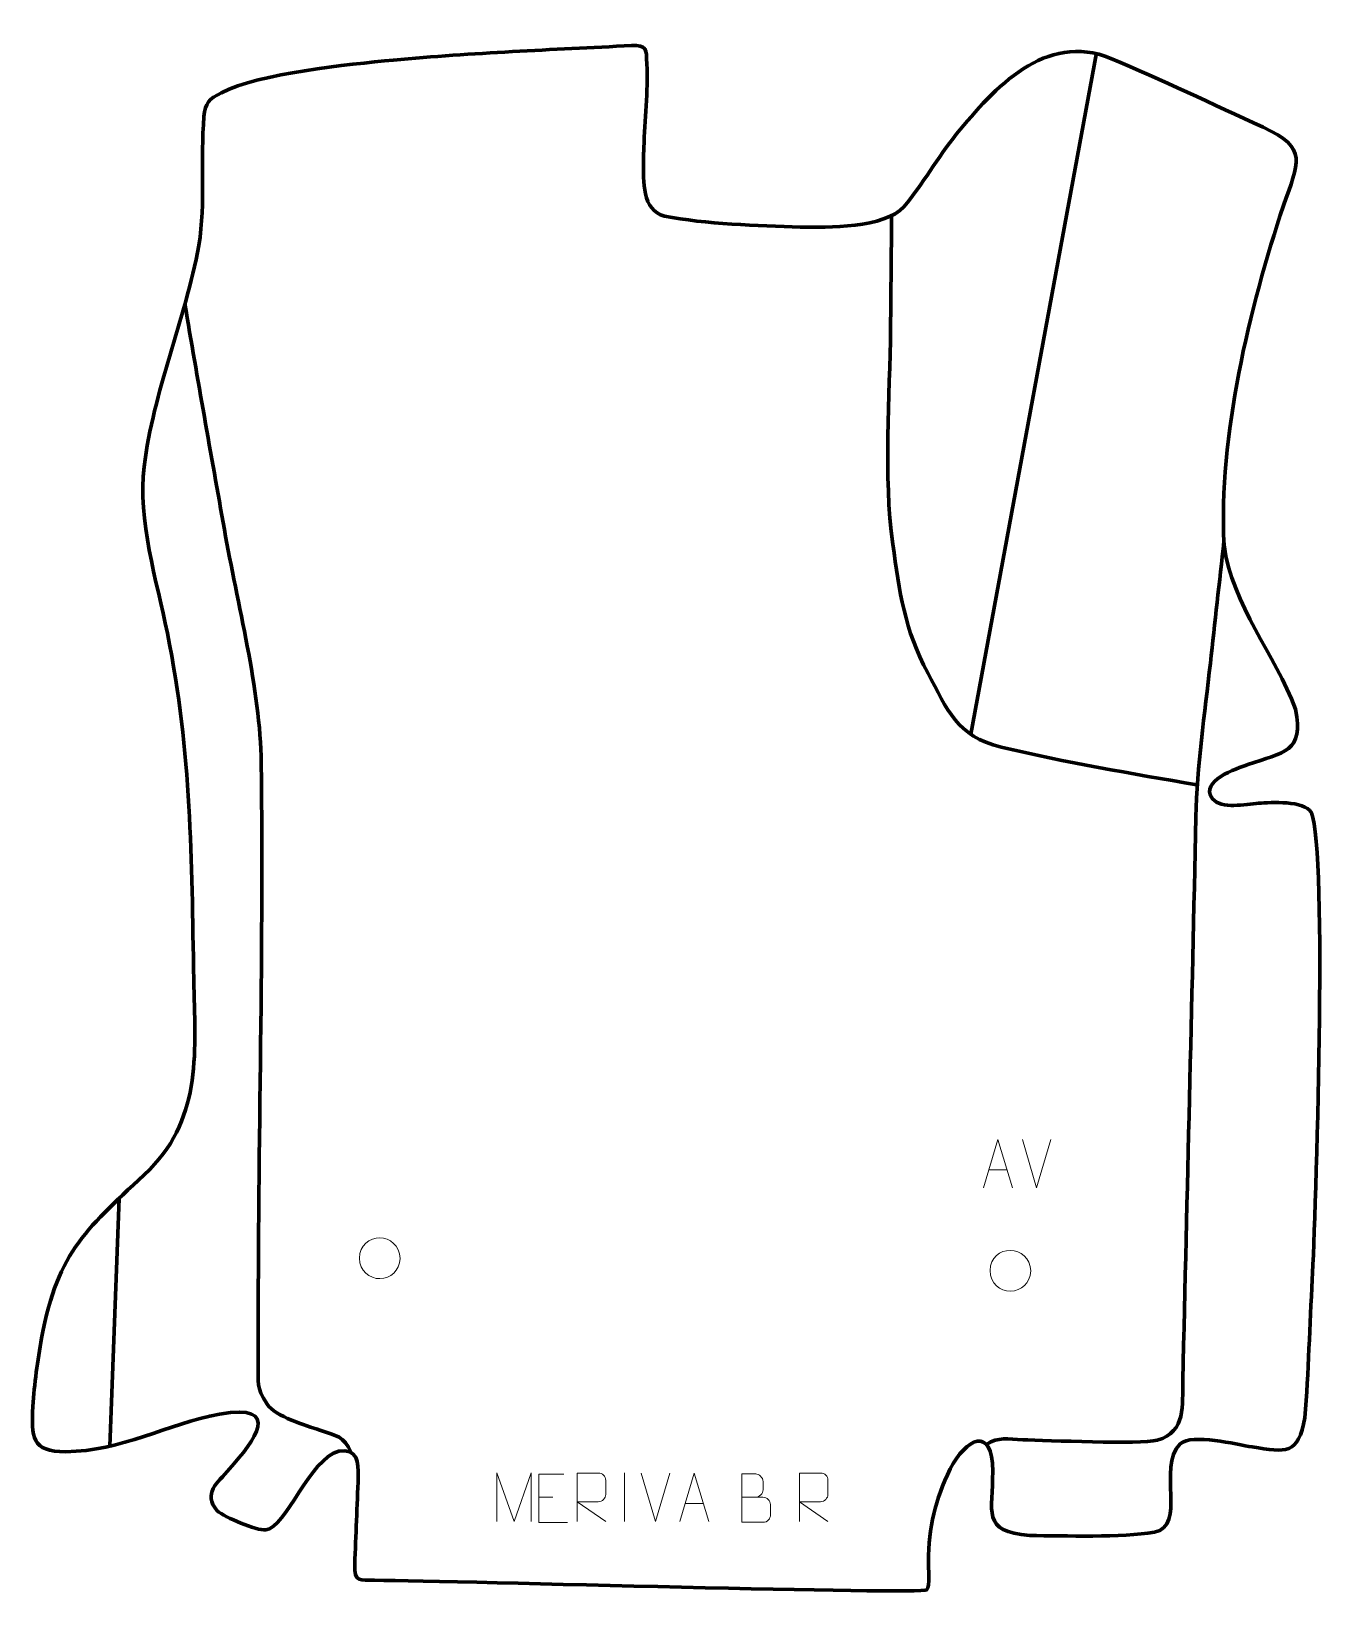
# Model space of a CAD drawing. Header units: millimetres. Extents: x -332 to 336, y -409 to 397.
import ezdxf

# ---------------------------------------------------------------- set-up
doc = ezdxf.new("R2010")
doc.units = ezdxf.units.MM
doc.header["$MEASUREMENT"] = 0
for name, color, linetype in [('layer 1', 7, 'Continuous'), ('layer 2', 7, 'Continuous'), ('layer 3', 7, 'Continuous')]:
    doc.layers.add(name, color=color, linetype=linetype)

msp = doc.modelspace()

# ---------------------------------------------------------------- linework, layer by layer
at = {"layer": 'layer 1', "color": 250, "lineweight": 9}
for points, knots in [([(158.7985, -199.3281), (158.7985, -199.3281), (166.1695, -174.3746), (166.1695, -174.3746), (166.1695, -174.3746), (166.1695, -174.3746), (173.7394, -199.3281), (173.7394, -199.3281)], [0, 0, 0, 0, 0.33333333, 0.33333333, 0.33333333, 0.33333333, 1, 1, 1, 1]), ([(-163.1232, -235.6013), (-163.0525, -228.9609), (-157.7785, -225.1149), (-152.6232, -225.2119), (-152.6232, -225.2119), (-147.4679, -225.1149), (-142.1939, -229.1783), (-142.1232, -235.8187), (-142.1232, -235.8187), (-142.4934, -242.148), (-146.9353, -246.1787), (-152.6232, -246.2081), (-152.6232, -246.2081), (-157.7785, -246.3051), (-163.0525, -242.2417), (-163.1232, -235.6013)], [0, 0, 0, 0, 0.2, 0.2, 0.2, 0.2, 0.4, 0.4, 0.4, 0.4, 0.6, 0.6, 0.6, 0.6, 1, 1, 1, 1]), ([(162.1354, -242.0257), (162.2061, -235.3853), (167.4801, -231.5393), (172.6354, -231.6363), (172.6354, -231.6363), (177.7907, -231.5393), (183.0647, -235.6027), (183.1354, -242.2431), (183.1354, -242.2431), (182.7652, -248.5724), (178.3233, -252.6031), (172.6354, -252.6325), (172.6354, -252.6325), (167.4801, -252.7295), (162.2061, -248.6661), (162.1354, -242.0257)], [0, 0, 0, 0, 0.2, 0.2, 0.2, 0.2, 0.4, 0.4, 0.4, 0.4, 0.6, 0.6, 0.6, 0.6, 1, 1, 1, 1]), ([(-92.2607, -371.4303), (-92.2607, -371.4303), (-92.2607, -346.4724), (-92.2607, -346.4724), (-92.2607, -346.4724), (-92.2607, -346.4724), (-83.3356, -371.4303), (-83.3356, -371.4303), (-83.3356, -371.4303), (-83.3356, -371.4303), (-74.5757, -346.4729), (-74.5757, -346.4729), (-74.5757, -346.4729), (-74.5757, -346.4729), (-74.5757, -371.4303), (-74.5757, -371.4303)], [0, 0, 0, 0, 0.2, 0.2, 0.2, 0.2, 0.4, 0.4, 0.4, 0.4, 0.6, 0.6, 0.6, 0.6, 1, 1, 1, 1]), ([(-50.7502, -371.4281), (-50.7502, -371.4281), (-50.7502, -346.4746), (-50.7502, -346.4746), (-50.7502, -346.4746), (-47.1554, -346.4746), (-43.5599, -346.4746), (-39.9647, -346.4746), (-39.9647, -346.4746), (-37.6394, -346.5123), (-36.0821, -348.0023), (-36.0862, -350.3687), (-36.0862, -350.3687), (-36.0866, -352.4042), (-36.0866, -355.4636), (-36.0862, -357.4996), (-36.0862, -357.4996), (-36.0927, -359.3751), (-37.905, -361.3169), (-39.9145, -361.336), (-39.9145, -361.336), (-39.9145, -361.336), (-50.7502, -361.336), (-50.7502, -361.336), (-50.7502, -361.336), (-50.7502, -361.336), (-36.0955, -371.4281), (-36.0955, -371.4281)], [0, 0, 0, 0, 0.125, 0.125, 0.125, 0.125, 0.25, 0.25, 0.25, 0.25, 0.375, 0.375, 0.375, 0.375, 0.5, 0.5, 0.5, 0.5, 0.625, 0.625, 0.625, 0.625, 0.75, 0.75, 0.75, 0.75, 1, 1, 1, 1]), ([(2.1113, -371.4281), (2.1113, -371.4281), (9.4823, -346.4746), (9.4823, -346.4746), (9.4823, -346.4746), (9.4823, -346.4746), (17.0522, -371.4281), (17.0522, -371.4281)], [0, 0, 0, 0, 0.33333333, 0.33333333, 0.33333333, 0.33333333, 1, 1, 1, 1]), ([(63.8873, -371.4284), (63.8873, -371.4284), (63.8873, -346.4749), (63.8873, -346.4749), (63.8873, -346.4749), (67.4821, -346.4749), (71.0776, -346.4749), (74.6728, -346.4749), (74.6728, -346.4749), (76.9981, -346.5126), (78.5554, -348.0026), (78.5513, -350.369), (78.5513, -350.369), (78.5509, -352.4045), (78.5509, -355.4639), (78.5513, -357.4999), (78.5513, -357.4999), (78.5448, -359.3754), (76.7325, -361.3172), (74.723, -361.3363), (74.723, -361.3363), (74.723, -361.3363), (63.8873, -361.3363), (63.8873, -361.3363), (63.8873, -361.3363), (63.8873, -361.3363), (78.542, -371.4284), (78.542, -371.4284)], [0, 0, 0, 0, 0.125, 0.125, 0.125, 0.125, 0.25, 0.25, 0.25, 0.25, 0.375, 0.375, 0.375, 0.375, 0.5, 0.5, 0.5, 0.5, 0.625, 0.625, 0.625, 0.625, 0.75, 0.75, 0.75, 0.75, 1, 1, 1, 1]), ([(-57.7124, -347.0717), (-57.7124, -347.0717), (-70.5863, -347.0717), (-70.5863, -347.0717), (-70.5863, -347.0717), (-70.5863, -347.0717), (-70.5863, -372.0253), (-70.5863, -372.0253), (-70.5863, -372.0253), (-70.5863, -372.0253), (-55.7205, -372.0253), (-55.7205, -372.0253)], [0, 0, 0, 0, 0.25, 0.25, 0.25, 0.25, 0.5, 0.5, 0.5, 0.5, 1, 1, 1, 1]), ([(34.1492, -358.9517), (37.7878, -358.9513), (41.3749, -358.9513), (45.0143, -358.9517), (45.0143, -358.9517), (46.9897, -358.969), (48.9133, -360.7051), (48.9133, -362.7547), (48.9133, -362.7547), (48.9129, -363.8833), (48.9129, -366.9327), (48.9133, -368.0616), (48.9133, -368.0616), (48.9309, -369.9195), (47.3888, -371.9334), (45.0673, -371.9165), (45.0673, -371.9165), (41.4275, -371.9161), (37.7881, -371.9161), (34.1492, -371.9165), (34.1492, -371.9165), (34.1492, -363.5982), (34.1492, -355.2804), (34.1492, -346.9629), (34.1492, -346.9629), (36.5229, -346.9629), (38.897, -346.9629), (41.2712, -346.9629), (41.2712, -346.9629), (42.952, -346.9453), (45.0488, -348.8558), (45.0665, -350.8182), (45.0665, -350.8182), (45.0661, -352.8843), (45.0661, -353.0303), (45.0665, -355.0968), (45.0665, -355.0968), (45.0838, -357.1629), (43.2293, -358.969), (41.2193, -358.9517)], [0, 0, 0, 0, 0.09090909, 0.09090909, 0.09090909, 0.09090909, 0.18181818, 0.18181818, 0.18181818, 0.18181818, 0.27272727, 0.27272727, 0.27272727, 0.27272727, 0.36363636, 0.36363636, 0.36363636, 0.36363636, 0.45454545, 0.45454545, 0.45454545, 0.45454545, 0.54545455, 0.54545455, 0.54545455, 0.54545455, 0.63636364, 0.63636364, 0.63636364, 0.63636364, 0.72727273, 0.72727273, 0.72727273, 0.72727273, 0.81818182, 0.81818182, 0.81818182, 0.81818182, 1, 1, 1, 1])]:
    msp.add_open_spline(points, degree=3, knots=knots, dxfattribs=at)
for points in [[(186.158, -199.3354), (186.158, -199.3354), (178.8362, -174.3818), (178.8362, -174.3818)], [(193.4799, -174.3818), (193.4799, -174.3818), (186.1581, -199.3354), (186.1581, -199.3354)], [(161.5211, -190.0787), (161.5211, -190.0787), (171.0168, -190.0787), (171.0168, -190.0787)], [(-26.4182, -346.4643), (-26.4182, -346.4643), (-26.4182, -371.4384), (-26.4182, -371.4384)], [(-10.4182, -371.4282), (-10.4182, -371.4282), (-17.74, -346.4746), (-17.74, -346.4746)], [(-3.0963, -346.4746), (-3.0963, -346.4746), (-10.4181, -371.4282), (-10.4181, -371.4282)], [(-70.5863, -358.9514), (-70.5863, -358.9514), (-63.4182, -358.9514), (-63.4182, -358.9514)], [(4.8339, -362.1787), (4.8339, -362.1787), (14.3296, -362.1787), (14.3296, -362.1787)]]:
    msp.add_open_spline(points, degree=3, dxfattribs=at)
at = {"layer": 'layer 2', "color": 140, "lineweight": 158}
for points in [[(152.2128, 34.7413), (152.2128, 34.7413), (217.0524, 386.1761), (217.0524, 386.1761)], [(-291.9054, -332.6413), (-291.9054, -332.6413), (-287.0986, -204.8233), (-287.0986, -204.8233)]]:
    msp.add_open_spline(points, degree=3, dxfattribs=at)
for points, knots in [([(268.8446, 8.4921), (235.4681, 14.4433), (200.7572, 20.067), (167.8679, 28.039), (167.8679, 28.039), (144.8881, 33.609), (140.2973, 47.155), (129.9861, 66.3555), (129.9861, 66.3555), (118.0289, 88.6213), (115.4312, 108.1369), (111.9902, 132.7871), (111.9902, 132.7871), (107.0919, 167.8798), (110.4796, 208.7436), (110.8395, 244.4154), (110.8395, 244.4154), (111.0178, 263.6712), (111.1962, 282.9269), (111.3745, 302.1827)], [0, 0, 0, 0, 0.16666667, 0.16666667, 0.16666667, 0.16666667, 0.33333333, 0.33333333, 0.33333333, 0.33333333, 0.5, 0.5, 0.5, 0.5, 0.66666667, 0.66666667, 0.66666667, 0.66666667, 1, 1, 1, 1]), ([(-167.3973, -335.8811), (-171.0471, -327.5054), (-174.9008, -327.213), (-183.4785, -324.3663), (-183.4785, -324.3663), (-190.7893, -321.94), (-206.4464, -317.3781), (-210.7346, -310.9286), (-210.7346, -310.9286), (-216.6043, -302.1006), (-215.2216, -300.1459), (-215.2812, -289.7813), (-215.2812, -289.7813), (-215.719, -186.5758), (-212.4826, -83.2672), (-213.7502, 19.892), (-213.7502, 19.892), (-214.2119, 57.4558), (-226.1081, 102.5699), (-232.7882, 140.2645), (-232.7882, 140.2645), (-239.6663, 179.0751), (-246.651, 217.8584), (-253.1357, 256.7381)], [0, 0, 0, 0, 0.14285714, 0.14285714, 0.14285714, 0.14285714, 0.28571429, 0.28571429, 0.28571429, 0.28571429, 0.42857143, 0.42857143, 0.42857143, 0.42857143, 0.57142857, 0.57142857, 0.57142857, 0.57142857, 0.71428571, 0.71428571, 0.71428571, 0.71428571, 1, 1, 1, 1]), ([(160.2887, -331.7791), (166.3542, -327.6286), (171.5837, -329.0781), (178.9838, -329.3007), (178.9838, -329.3007), (191.4478, -329.6758), (239.4861, -331.7574), (248.4144, -329.5705), (248.4144, -329.5705), (263.5369, -324.9459), (261.2579, -311.6881), (261.5613, -298.5816), (261.5613, -298.5816), (263.8163, -201.6999), (266.2329, -104.8768), (268.3513, -7.9856), (268.3513, -7.9856), (268.9119, 17.6542), (272.9512, 45.5994), (275.8052, 71.3006), (275.8052, 71.3006), (278.1301, 92.2361), (280.4569, 113.1715), (282.7796, 134.1073)], [0, 0, 0, 0, 0.14285714, 0.14285714, 0.14285714, 0.14285714, 0.28571429, 0.28571429, 0.28571429, 0.28571429, 0.42857143, 0.42857143, 0.42857143, 0.42857143, 0.57142857, 0.57142857, 0.57142857, 0.57142857, 0.71428571, 0.71428571, 0.71428571, 0.71428571, 1, 1, 1, 1])]:
    msp.add_open_spline(points, degree=3, knots=knots, dxfattribs=at)
at = {"layer": 'layer 3', "color": 242, "lineweight": 158}
msp.add_open_spline([(141.5441, -344.3843), (149.7746, -328.8793), (163.3737, -321.3958), (163.5273, -345.6624), (163.5273, -345.6624), (163.659, -366.4429), (157.3356, -376.6865), (182.6565, -378.765), (182.6565, -378.765), (200.6541, -378.7422), (230.1745, -380.0087), (246.9017, -376.9823), (246.9017, -376.9823), (263.652, -373.9517), (248.2888, -344.0506), (260.1476, -331.4773), (260.1476, -331.4773), (266.5069, -325.8782), (289.1467, -331.7899), (297.3878, -333.0354), (297.3878, -333.0354), (314.9531, -335.6904), (321.1098, -337.3423), (324.5769, -317.9582), (324.5769, -317.9582), (326.4179, -294.5007), (327.0489, -270.1602), (328.3416, -246.5711), (328.3416, -246.5711), (330.0684, -215.4232), (336.3302, -25.7322), (327.946, -5.8658), (327.946, -5.8658), (323.8959, 0.7602), (307.3802, -0.5681), (300.6691, -0.9533), (300.6691, -0.9533), (293.9304, -1.3402), (281.4379, -4.2339), (276.9666, 1.3909), (276.9666, 1.3909), (269.6848, 10.5518), (289.6174, 17.0593), (295.1007, 18.9637), (295.1007, 18.9637), (313.4061, 25.3213), (324.4315, 25.3976), (319.7076, 47.6381), (319.7076, 47.6381), (309.2764, 75.7529), (286.9043, 101.3453), (282.8691, 132.2481), (282.8691, 132.2481), (279.9764, 187.8875), (295.892, 254.7861), (313.5285, 307.4314), (313.5285, 307.4314), (321.1059, 329.5106), (326.6807, 336.9951), (302.9589, 347.8502), (302.9589, 347.8502), (277.0958, 359.6852), (250.6134, 372.2661), (224.4934, 383.2868), (224.4934, 383.2868), (190.6997, 397.3195), (164.2861, 368.0236), (144.9354, 344.341), (144.9354, 344.341), (134.8955, 331.9416), (127.6214, 318.6611), (117.7529, 306.7382), (117.7529, 306.7382), (107.9675, 295.9088), (78.1476, 295.8598), (64.2734, 296.3107), (64.2734, 296.3107), (42.5272, 297.0177), (15.221, 297.7495), (-5.8266, 302.003), (-5.8266, 302.003), (-17.332, 304.8285), (-16.6209, 320.3946), (-16.5866, 329.7234), (-16.5866, 329.7234), (-16.571, 332.2505), (-16.5289, 334.7595), (-16.4424, 337.2853), (-16.4424, 337.2853), (-15.8665, 351.7038), (-14.2099, 366.0374), (-14.8525, 380.5538), (-14.8525, 380.5538), (-15.1863, 388.0937), (-14.7957, 390.3632), (-22.8001, 389.9482), (-22.8001, 389.9482), (-63.6809, 387.8285), (-104.8267, 386.2464), (-145.5738, 382.4408), (-145.5738, 382.4408), (-168.9551, 380.2588), (-214.5559, 375.7066), (-234.313, 365.6123), (-234.313, 365.6123), (-240.8098, 362.2929), (-242.6901, 360.4095), (-243.3001, 353.2788), (-243.3001, 353.2788), (-245.219, 330.8489), (-242.4056, 309.6016), (-245.8998, 286.8456), (-245.8998, 286.8456), (-253.2635, 248.0826), (-269.3111, 211.8389), (-274.1807, 172.6691), (-274.1807, 172.6691), (-277.5306, 145.7237), (-267.6442, 113.4674), (-262.1907, 86.8581), (-262.1907, 86.8581), (-249.5303, 23.7702), (-249.7768, -28.6242), (-248.567, -92.1205), (-248.567, -92.1205), (-247.8712, -127.759), (-244.0553, -162.2346), (-271.2637, -189.8169), (-271.2637, -189.8169), (-303.3442, -220.4612), (-318.3103, -230.7892), (-327.1634, -276.8749), (-327.1634, -276.8749), (-328.9508, -288.6461), (-330.8874, -300.2976), (-331.532, -312.215), (-331.532, -312.215), (-332.3662, -327.6378), (-332.3797, -335.6322), (-314.558, -335.4791), (-314.558, -335.4791), (-285.8982, -335.2327), (-262.4635, -321.3393), (-235.2124, -316.0625), (-235.2124, -316.0625), (-202.603, -310.4361), (-217.1656, -329.7666), (-230.0897, -344.3643), (-230.0897, -344.3643), (-236.8242, -351.971), (-243.8639, -356.5896), (-236.5619, -366.0692), (-236.5619, -366.0692), (-232.1723, -369.293), (-216.5247, -376.3356), (-211.4109, -375.7911), (-211.4109, -375.7911), (-201.116, -374.6949), (-188.6326, -339.1009), (-173.814, -335.1704), (-173.814, -335.1704), (-164.0444, -333.6292), (-163.5737, -340.9493), (-163.7341, -348.3729), (-163.7341, -348.3729), (-164.3032, -363.4881), (-164.9435, -378.5759), (-165.5529, -393.6857), (-165.5529, -393.6857), (-165.9298, -403.0313), (-162.5799, -401.7054), (-155.3193, -401.7837), (-155.3193, -401.7837), (-110.2558, -402.27), (127.0981, -409.2752), (129.5135, -406.7707), (129.5135, -406.7707), (131.2272, -404.9938), (130.3694, -395.0049), (130.4024, -392.2096), (130.4024, -392.2096), (130.6125, -374.3944), (133.7194, -360.4028), (141.5441, -344.3843)], degree=3, knots=[0, 0, 0, 0, 0.0212766, 0.0212766, 0.0212766, 0.0212766, 0.04255319, 0.04255319, 0.04255319, 0.04255319, 0.06382979, 0.06382979, 0.06382979, 0.06382979, 0.08510638, 0.08510638, 0.08510638, 0.08510638, 0.10638298, 0.10638298, 0.10638298, 0.10638298, 0.12765957, 0.12765957, 0.12765957, 0.12765957, 0.14893617, 0.14893617, 0.14893617, 0.14893617, 0.17021277, 0.17021277, 0.17021277, 0.17021277, 0.19148936, 0.19148936, 0.19148936, 0.19148936, 0.21276596, 0.21276596, 0.21276596, 0.21276596, 0.23404255, 0.23404255, 0.23404255, 0.23404255, 0.25531915, 0.25531915, 0.25531915, 0.25531915, 0.27659574, 0.27659574, 0.27659574, 0.27659574, 0.29787234, 0.29787234, 0.29787234, 0.29787234, 0.31914894, 0.31914894, 0.31914894, 0.31914894, 0.34042553, 0.34042553, 0.34042553, 0.34042553, 0.36170213, 0.36170213, 0.36170213, 0.36170213, 0.38297872, 0.38297872, 0.38297872, 0.38297872, 0.40425532, 0.40425532, 0.40425532, 0.40425532, 0.42553191, 0.42553191, 0.42553191, 0.42553191, 0.44680851, 0.44680851, 0.44680851, 0.44680851, 0.46808511, 0.46808511, 0.46808511, 0.46808511, 0.4893617, 0.4893617, 0.4893617, 0.4893617, 0.5106383, 0.5106383, 0.5106383, 0.5106383, 0.53191489, 0.53191489, 0.53191489, 0.53191489, 0.55319149, 0.55319149, 0.55319149, 0.55319149, 0.57446809, 0.57446809, 0.57446809, 0.57446809, 0.59574468, 0.59574468, 0.59574468, 0.59574468, 0.61702128, 0.61702128, 0.61702128, 0.61702128, 0.63829787, 0.63829787, 0.63829787, 0.63829787, 0.65957447, 0.65957447, 0.65957447, 0.65957447, 0.68085106, 0.68085106, 0.68085106, 0.68085106, 0.70212766, 0.70212766, 0.70212766, 0.70212766, 0.72340426, 0.72340426, 0.72340426, 0.72340426, 0.74468085, 0.74468085, 0.74468085, 0.74468085, 0.76595745, 0.76595745, 0.76595745, 0.76595745, 0.78723404, 0.78723404, 0.78723404, 0.78723404, 0.80851064, 0.80851064, 0.80851064, 0.80851064, 0.82978723, 0.82978723, 0.82978723, 0.82978723, 0.85106383, 0.85106383, 0.85106383, 0.85106383, 0.87234043, 0.87234043, 0.87234043, 0.87234043, 0.89361702, 0.89361702, 0.89361702, 0.89361702, 0.91489362, 0.91489362, 0.91489362, 0.91489362, 0.93617021, 0.93617021, 0.93617021, 0.93617021, 0.95744681, 0.95744681, 0.95744681, 0.95744681, 1, 1, 1, 1], dxfattribs=at)

doc.saveas('drawing.dxf')
